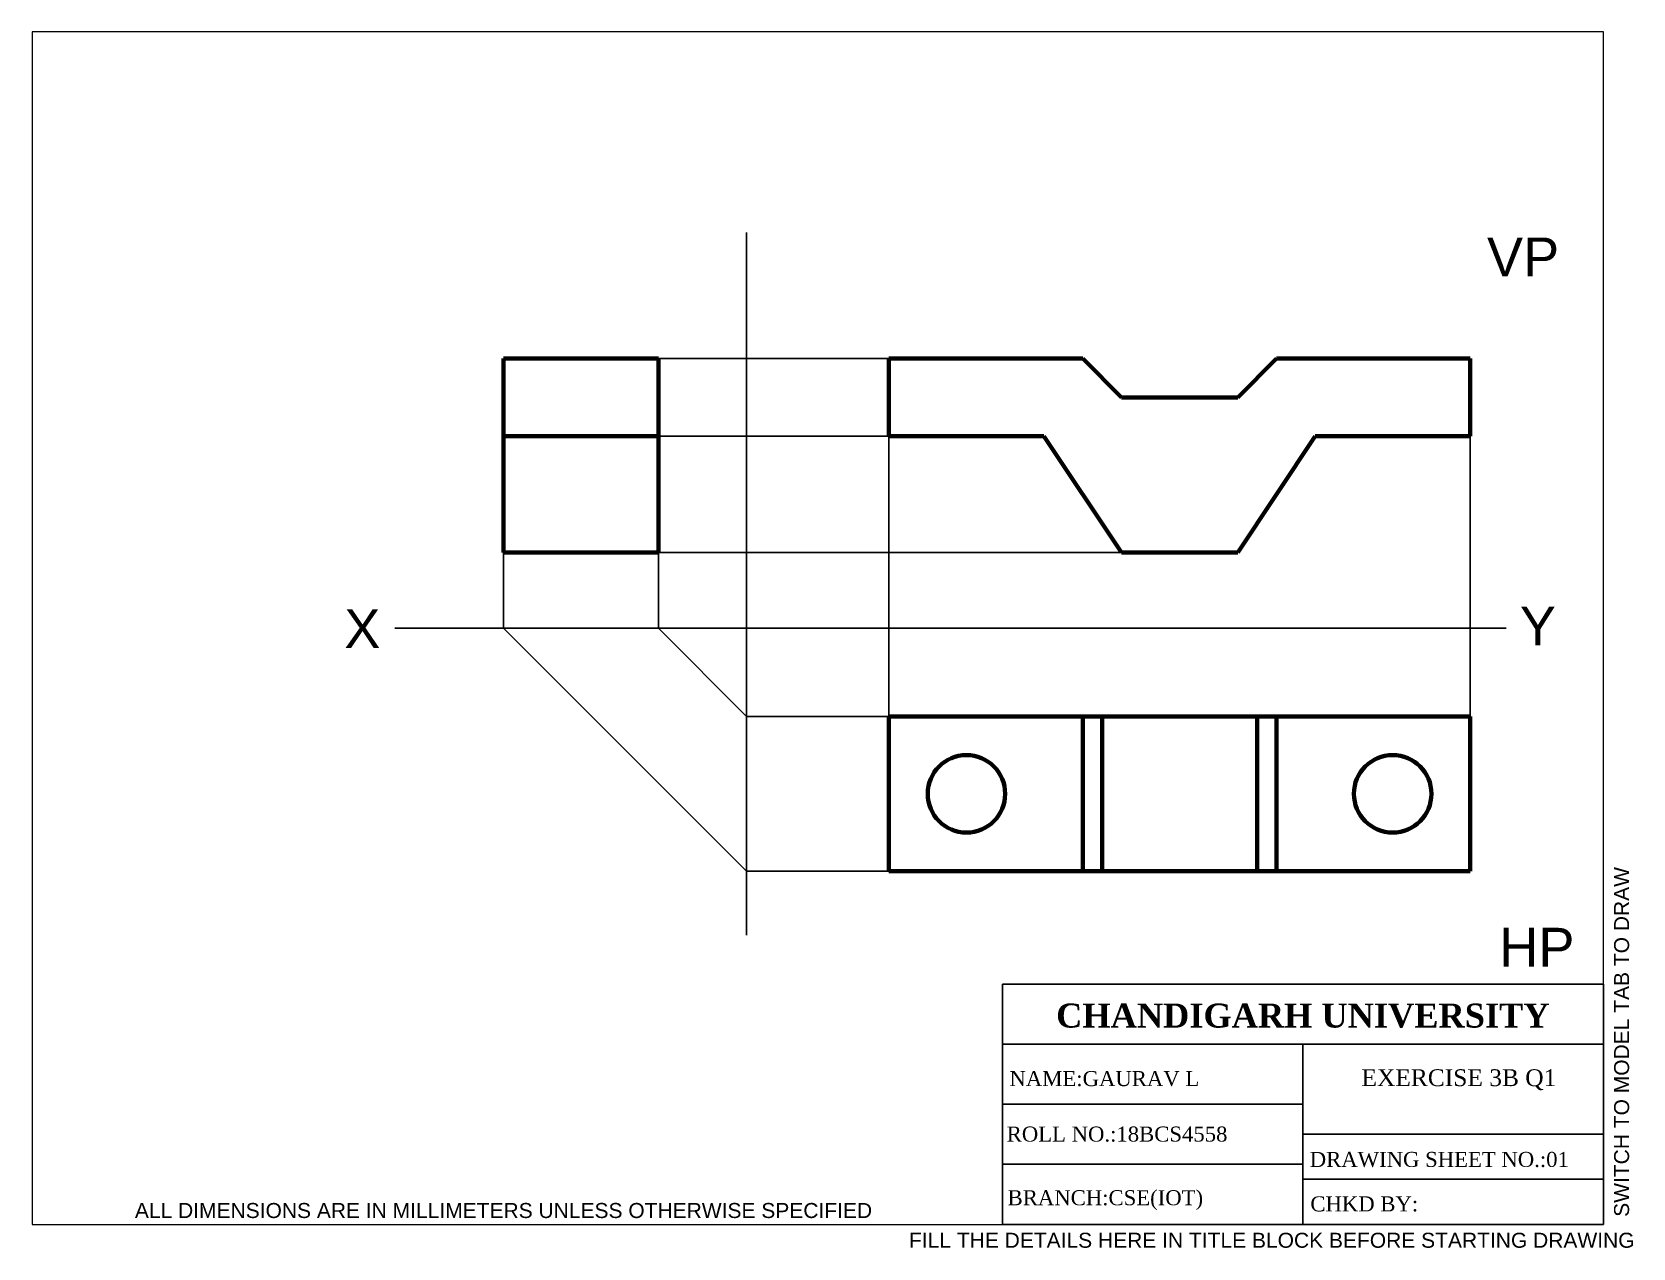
# Paper-space layout 'Layout1' of a CAD drawing. Header units: millimetres. Extents: x 0 to 266, y -4 to 198.
# The model-space entities are those that its viewports show. They can reach past a viewport. Long polylines and large blocks are cut down to what shows.
import ezdxf

# ---------------------------------------------------------------- set-up
doc = ezdxf.new("R2010")
doc.units = ezdxf.units.MM
doc.linetypes.add('ACAD_ISO08W100', pattern=[36, 24, -3, 6, -3])
doc.layers.add('Comments', color=10, linetype='Continuous', lineweight=13, plot=False)
doc.layers.add('thick continuous', color=7, linetype='Continuous', lineweight=30)
doc.styles.get("Standard").update_dxf_attribs({"font": 'arial.ttf'})

msp = doc.modelspace()

# ---------------------------------------------------------------- linework, layer by layer
at = {"layer": 'thick continuous'}
for p, q in [((99.95, 153.08), (99.95, 62.38)), ((88.57, 136.79), (99.95, 136.79)), ((118.32, 136.79), (99.95, 136.79)), ((118.32, 136.79), (143.32, 136.79)), ((118.32, 136.79), (143.32, 136.79)), ((118.32, 136.79), (143.32, 136.79)), ((168.32, 136.79), (193.32, 136.79)), ((193.32, 136.79), (168.32, 136.79)), ((193.32, 136.79), (193.32, 126.79)), ((88.57, 126.79), (99.95, 126.79)), ((118.32, 126.79), (99.95, 126.79)), ((118.32, 126.79), (118.32, 102)), ((193.32, 126.79), (193.32, 102)), ((68.57, 102), (68.57, 111.79)), ((88.57, 102), (88.57, 111.79)), ((88.57, 111.79), (99.95, 111.79)), ((148.32, 111.79), (99.95, 111.79)), ((99.95, 102), (54.57, 102)), ((54.57, 102), (197.96, 102)), ((99.95, 70.62), (68.57, 102)), ((99.95, 90.62), (88.57, 102)), ((118.32, 102), (118.32, 90.62)), ((193.32, 102), (193.32, 90.62)), ((118.32, 90.62), (99.95, 90.62)), ((118.32, 70.62), (99.95, 70.62))]:
    msp.add_line(p, q, dxfattribs=at)
at = {"layer": 'thick continuous', "lineweight": 200}
for p, q in [((68.57, 111.79), (68.57, 136.79)), ((88.57, 136.79), (68.57, 136.79)), ((88.57, 111.79), (88.57, 136.79)), ((118.32, 136.79), (143.32, 136.79)), ((118.32, 136.79), (118.32, 126.79)), ((143.32, 136.79), (148.32, 131.79)), ((168.32, 136.79), (163.32, 131.79)), ((193.32, 136.79), (168.32, 136.79)), ((193.32, 136.79), (193.32, 126.79)), ((148.32, 131.79), (163.32, 131.79)), ((88.57, 126.79), (68.57, 126.79)), ((118.32, 126.79), (138.32, 126.79)), ((138.32, 126.79), (148.32, 111.79)), ((163.32, 111.79), (173.32, 126.79)), ((193.32, 126.79), (173.32, 126.79)), ((88.57, 111.79), (68.57, 111.79)), ((148.32, 111.79), (163.32, 111.79))]:
    msp.add_line(p, q, dxfattribs=at)
at = {"layer": 'thick continuous', "lineweight": 158}
for p, q in [((118.32, 90.62), (193.32, 90.62)), ((118.32, 90.62), (118.32, 70.62)), ((148.32, 90.62), (143.32, 90.62)), ((143.32, 70.62), (143.32, 90.62)), ((145.82, 70.62), (145.82, 90.62)), ((165.82, 70.62), (165.82, 90.62)), ((168.32, 90.62), (173.32, 90.62)), ((168.32, 70.62), (168.32, 90.62)), ((193.32, 70.62), (193.32, 90.62)), ((118.32, 70.62), (143.32, 70.62)), ((118.32, 70.62), (143.32, 70.62)), ((143.32, 70.62), (148.32, 70.62)), ((143.32, 70.62), (145.82, 70.62)), ((148.32, 70.62), (168.32, 70.62)), ((168.32, 70.62), (165.82, 70.62)), ((168.32, 70.62), (193.32, 70.62)), ((193.32, 70.62), (168.32, 70.62))]:
    msp.add_line(p, q, dxfattribs=at)
for centre in [(128.32, 80.62), (183.32, 80.62)]:
    msp.add_circle(centre, 5, dxfattribs=at)

# ---------------------------------------------------------------- texts
at = {"layer": 'thick continuous'}
for s, p in [('VP', (195.49, 147.43)), ('X', (48.04, 99.44)), ('Y', (199.73, 99.79)), ('HP', (197.08, 58.32))]:
    msp.add_text(s, height=5, dxfattribs=at).set_placement(p)

psp = doc.layouts.get("Layout1")

# ---------------------------------------------------------------- linework, layer by layer
for p, q in [((161.41, 40), (261.41, 40)), ((161.41, 40), (161.41, 0)), ((261.41, 40), (261.41, 0)), ((161.41, 30), (261.41, 30)), ((161.41, 30), (194.27, 30)), ((211.41, 30), (211.41, 0)), ((161.41, 20), (211.41, 20)), ((211.41, 15), (261.41, 15)), ((161.41, 10), (211.41, 10)), ((211.41, 7.5), (261.41, 7.5)), ((161.41, 0), (261.41, 0))]:
    psp.add_line(p, q)

# ---------------------------------------------------------------- texts
at = {"attachment_point": 1}
for s, width, insert, char_height in [('\\pxqc;{\\fTimes New Roman|b1|i0|c0|p18;CHANDIGARH UNIVERSITY}', 80.8177, (170.98, 36.75), 4), ('\\pxqc;{\\fTimes New Roman|b0|i0|c0|p18;EXERCISE 3B Q1}', 46.4985, (214.1, 25.81), 2.8)]:
    psp.add_mtext_dynamic_manual_height_columns(s, width=width, gutter_width=40, heights=[0], dxfattribs=dict(at, insert=insert, char_height=char_height))
at = {"linetype": 'ACAD_ISO08W100', "lineweight": 100, "char_height": 2.5, "attachment_point": 1}
for s, width, insert in [('{\\fTimes New Roman|b0|i0|c0|p18;NAME:GAURAV L}', 45.3199, (162.59, 25.51)), ('{\\fTimes New Roman|b0|i0|c0|p18;ROLL NO.:18BCS4558}', 45.3199, (162.13, 16.28)), ('{\\fTimes New Roman|b0|i0|c0|p18;DRAWING SHEET NO.:01}', 45.3199, (212.54, 12.06)), ('{\\fTimes New Roman|b0|i0|c0|p18;BRANCH:CSE(IOT)}', 45.3199, (162.28, 5.69)), ('{\\fTimes New Roman|b0|i0|c0|p18;CHKD BY: }', 47.9779, (212.64, 4.66))]:
    psp.add_mtext_dynamic_manual_height_columns(s, width=width, gutter_width=25, heights=[0], dxfattribs=dict(at, insert=insert))
at = {"layer": 'Comments'}
psp.add_text('SWITCH TO MODEL TAB TO DRAW', height=2.5, rotation=90, dxfattribs=at).set_placement((265.66, 1.26))
psp.add_text('FILL THE DETAILS HERE IN TITLE BLOCK BEFORE STARTING DRAWING', height=2.5, dxfattribs=at).set_placement((145.88, -3.89))
at = {"layer": 'thick continuous'}
psp.add_text('ALL DIMENSIONS ARE IN MILLIMETERS UNLESS OTHERWISE SPECIFIED', height=2.5, dxfattribs=at).set_placement((17.11, 1.06))

# ---------------------------------------------------------------- viewports
psp.add_viewport(center=(130.71, 99.21), size=(261.41, 198.4125), view_center_point=(109.14, 102), view_height=153.9183, dxfattribs=at)

doc.saveas('drawing.dxf')
